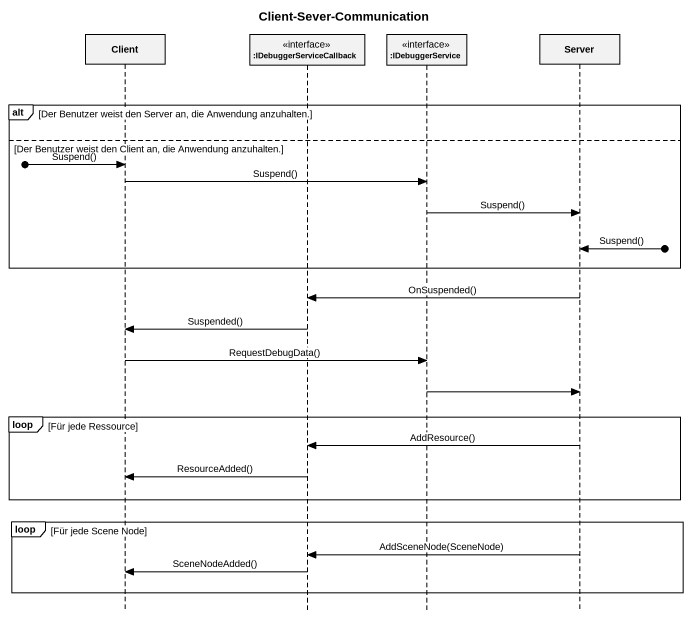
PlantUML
@startuml
title Client-Sever-Communication
hide footbox
participant Client
participant ":IDebuggerServiceCallback" as IDebuggerServiceCallback <<interface>>
participant ":IDebuggerService" as IDebuggerService <<interface>>
participant Server

alt Der Benutzer weist den Server an, die Anwendung anzuhalten.
else Der Benutzer weist den Client an, die Anwendung anzuhalten.
  [o-> Client : Suspend()
  Client -> IDebuggerService : Suspend()
  IDebuggerService -> Server : Suspend()
  Server <-o] : Suspend()
end
Server -> IDebuggerServiceCallback : OnSuspended()
IDebuggerServiceCallback -> Client : Suspended()
Client -> IDebuggerService : RequestDebugData()
IDebuggerService -> Server
loop Für jede Ressource
  Server -> IDebuggerServiceCallback : AddResource()
  IDebuggerServiceCallback -> Client : ResourceAdded()
end
loop Für jede Scene Node
  Server -> IDebuggerServiceCallback : AddSceneNode(SceneNode)
  IDebuggerServiceCallback -> Client : SceneNodeAdded()
end
@enduml
